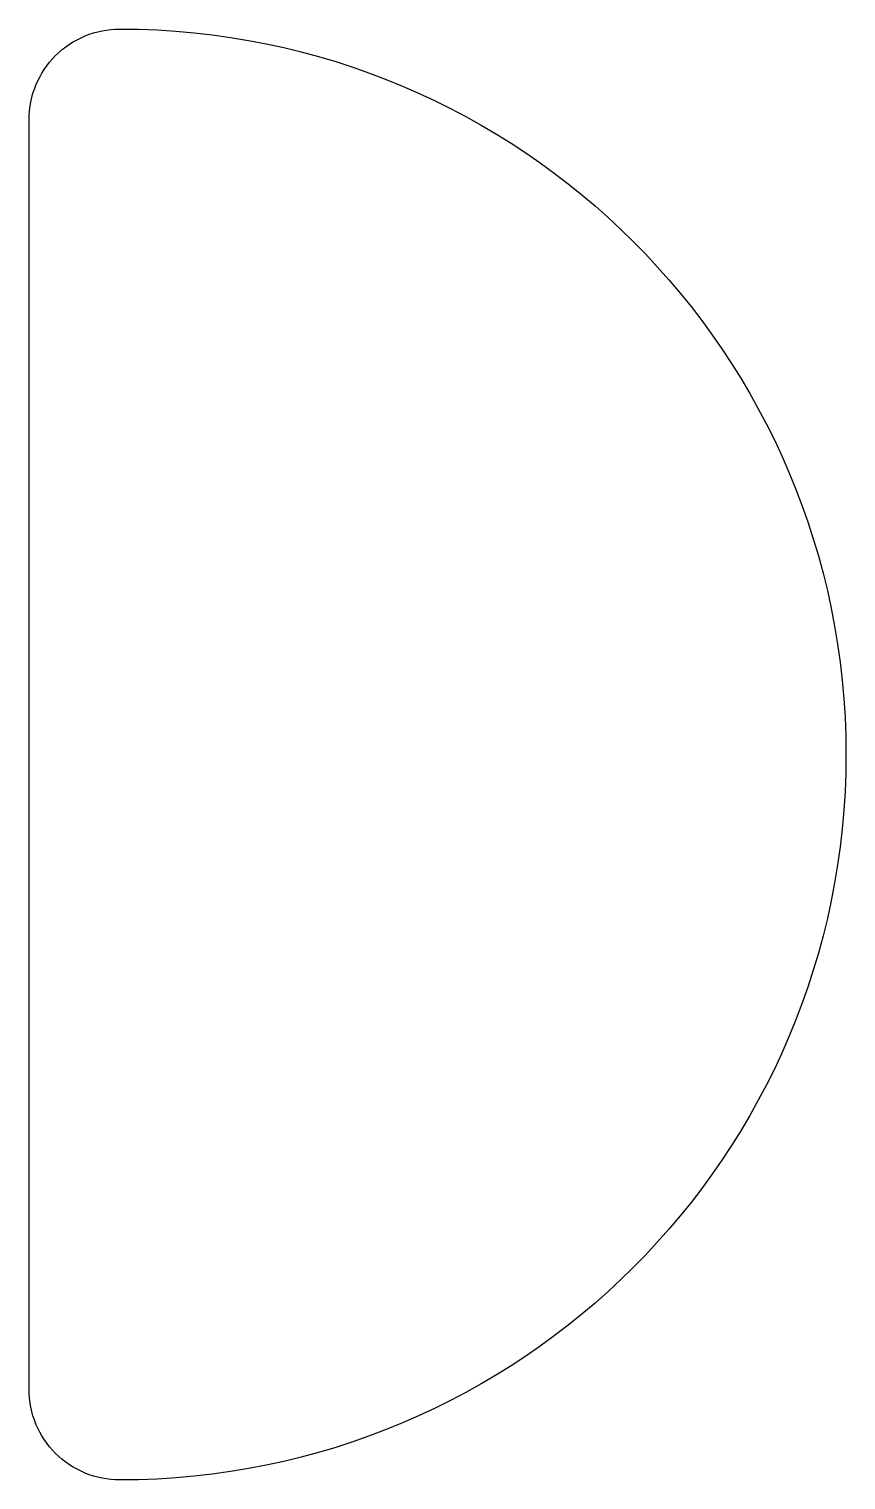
# Model space of a CAD drawing. Header units: millimetres. Extents: x -1.5 to 43.5, y -39.9 to 40.1.
import ezdxf

# ---------------------------------------------------------------- set-up
doc = ezdxf.new("R2010")
doc.units = ezdxf.units.MM
doc.layers.get('0').update_dxf_attribs({"linetype": 'CONTINUOUS'})

msp = doc.modelspace()

# ---------------------------------------------------------------- linework, layer by layer
msp.add_lwpolyline([(3.49, 40.081, -1), (3.49, -39.919, -0.414214), (-1.51, -34.919), (-1.51, 35.081, -0.414214)], format="xyb", close=True)

doc.saveas('drawing.dxf')
